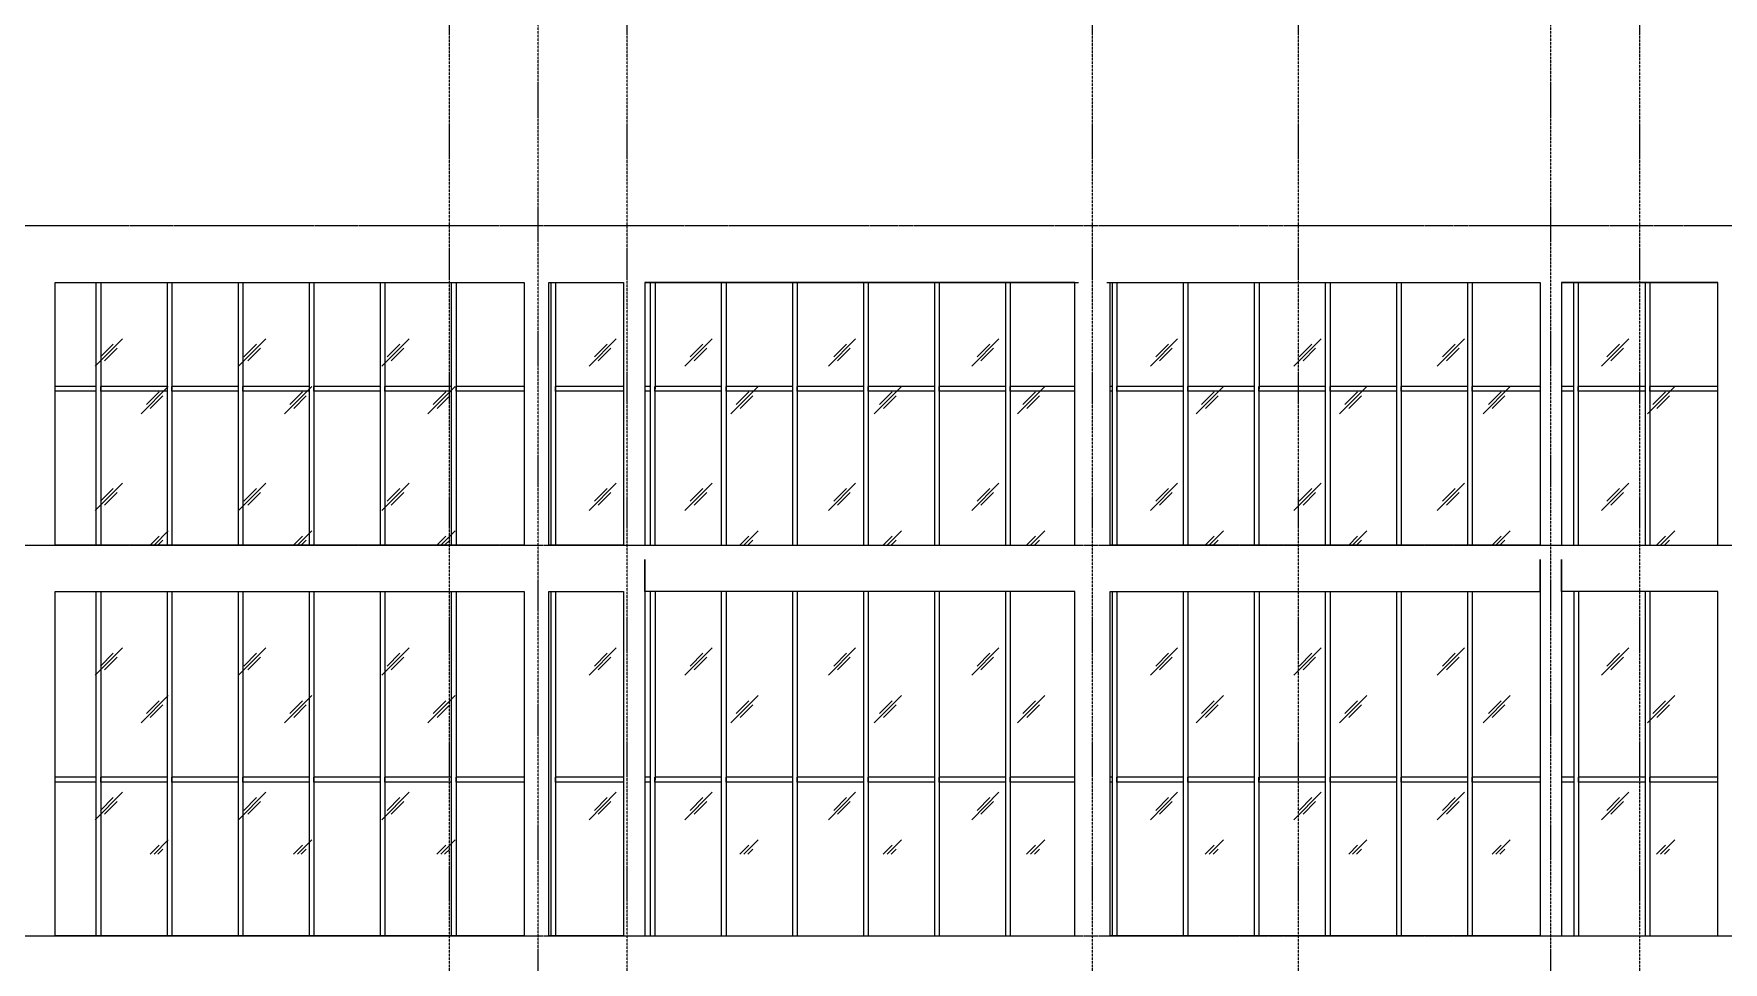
# Model space of a CAD drawing. Header units: millimetres. Extents: x -10599 to 108788, y -9455 to 93550.
# Drawn here: x 2101 to 25876, y 5131 to 18199 of the extents above; entities that cross this region are included whole.
import ezdxf

# ---------------------------------------------------------------- set-up
doc = ezdxf.new("R2010")
doc.units = ezdxf.units.MM
doc.linetypes.add('Centre', pattern=[31.75, 6.35, -4.7625, 15.875, -4.7625])
doc.linetypes.add('Grid Line', pattern=[4.2, 3, -0.6, 0, -0.6])
for name, color, linetype, lineweight in [('A-GLAZ-CWMG', 55, 'Continuous', 5), ('KINH', 152, 'Continuous', 5), ('NET CATConcrete', 3, 'Continuous', 5), ('NET-THAY', 2, 'Continuous', 9), ('TRUC', 225, 'Continuous', 5)]:
    doc.layers.add(name, color=color, linetype=linetype, lineweight=lineweight)

# ---------------------------------------------------------------- blocks, each defined once
blk = doc.blocks.new('Rectangular Mullion - Rectangular Mullion-V45-MẶT ĐỨNG 1-14')
at = {"layer": 'A-GLAZ-CWMG'}
for p, q in [((24843, 13167), (24843, 13233)), ((25801, 13233), (24843, 13233)), ((25801, 13167), (24843, 13167))]:
    blk.add_line(p, q, dxfattribs=at)
blk = doc.blocks.new('Rectangular Mullion - Rectangular Mullion-1982776-MẶT ĐỨNG 1-14')
at = {"layer": 'A-GLAZ-CWMG'}
for p, q in [((23834, 13167), (23834, 13233)), ((24776, 13233), (23834, 13233)), ((24776, 13167), (23834, 13167)), ((24776, 13233), (24776, 13167))]:
    blk.add_line(p, q, dxfattribs=at)
blk = doc.blocks.new('Rectangular Mullion - Rectangular Mullion-1982898-MẶT ĐỨNG 1-14')
at = {"layer": 'A-GLAZ-CWMG'}
for p, q in [((23767, 13233), (23601, 13233)), ((23767, 13167), (23601, 13167)), ((23767, 13233), (23767, 13167))]:
    blk.add_line(p, q, dxfattribs=at)
blk = doc.blocks.new('Rectangular Mullion - Rectangular Mullion-V35-MẶT ĐỨNG 1-14')
at = {"layer": 'A-GLAZ-CWMG'}
for p, q in [((50247, 2200), (50247, 0)), ((50314, 2200), (50314, 0))]:
    blk.add_line(p, q, dxfattribs=at)
blk = doc.blocks.new('Rectangular Mullion - Rectangular Mullion-1978522-MẶT ĐỨNG 1-14')
at = {"layer": 'A-GLAZ-CWMG'}
for p, q in [((38326, 14700), (38326, 13200)), ((38393, 14700), (38393, 13200))]:
    blk.add_line(p, q, dxfattribs=at)
blk = doc.blocks.new('Rectangular Mullion - Rectangular Mullion-V29-MẶT ĐỨNG 1-14')
at = {"layer": 'A-GLAZ-CWMG'}
for p, q in [((51314, 2167), (51314, 2233)), ((52247, 2233), (51314, 2233)), ((52247, 2167), (51314, 2167)), ((52247, 2233), (52247, 2167))]:
    blk.add_line(p, q, dxfattribs=at)
blk = doc.blocks.new('Rectangular Mullion - Rectangular Mullion-V46-MẶT ĐỨNG 1-14')
at = {"layer": 'A-GLAZ-CWMG'}
for p, q in [((17276, 13233), (17251, 13233)), ((17276, 13167), (17251, 13167)), ((17276, 13233), (17276, 13167))]:
    blk.add_line(p, q, dxfattribs=at)
blk = doc.blocks.new('Rectangular Mullion - Rectangular Mullion-1978539-MẶT ĐỨNG 1-14')
at = {"layer": 'A-GLAZ-CWMG'}
for p, q in [((22276, 14700), (22276, 13200)), ((22343, 14700), (22343, 13200))]:
    blk.add_line(p, q, dxfattribs=at)
blk = doc.blocks.new('Rectangular Mullion - Rectangular Mullion-V47-MẶT ĐỨNG 1-14')
at = {"layer": 'A-GLAZ-CWMG'}
for p, q in [((15843, 13167), (15843, 13233)), ((16751, 13233), (15843, 13233)), ((16751, 13167), (15843, 13167))]:
    blk.add_line(p, q, dxfattribs=at)
blk = doc.blocks.new('Rectangular Mullion - Rectangular Mullion-1982803-MẶT ĐỨNG 1-14')
at = {"layer": 'A-GLAZ-CWMG'}
for p, q in [((26176, 13233), (26101, 13233)), ((26176, 13167), (26101, 13167)), ((26176, 13233), (26176, 13167))]:
    blk.add_line(p, q, dxfattribs=at)
blk = doc.blocks.new('Rectangular Mullion - Rectangular Mullion-1982810-MẶT ĐỨNG 1-14')
at = {"layer": 'A-GLAZ-CWMG'}
for p, q in [((2976, 13233), (2401, 13233)), ((2976, 13167), (2401, 13167)), ((2976, 13233), (2976, 13167))]:
    blk.add_line(p, q, dxfattribs=at)
blk = doc.blocks.new('Rectangular Mullion - Rectangular Mullion-V63-MẶT ĐỨNG 1-14')
at = {"layer": 'A-GLAZ-CWMG'}
for p, q in [((24843, 7667), (24843, 7733)), ((25801, 7733), (24843, 7733)), ((25801, 7667), (24843, 7667))]:
    blk.add_line(p, q, dxfattribs=at)
blk = doc.blocks.new('Rectangular Mullion - Rectangular Mullion-1982805-MẶT ĐỨNG 1-14')
at = {"layer": 'A-GLAZ-CWMG'}
for p, q in [((23839, 7667), (23839, 7733)), ((24776, 7733), (23839, 7733)), ((24776, 7667), (23839, 7667)), ((24776, 7733), (24776, 7667))]:
    blk.add_line(p, q, dxfattribs=at)
blk = doc.blocks.new('Rectangular Mullion - Rectangular Mullion-1982806-MẶT ĐỨNG 1-14')
at = {"layer": 'A-GLAZ-CWMG'}
for p, q in [((23772, 7733), (23601, 7733)), ((23772, 7667), (23601, 7667)), ((23772, 7733), (23772, 7667))]:
    blk.add_line(p, q, dxfattribs=at)
blk = doc.blocks.new('Rectangular Mullion - Rectangular Mullion-V53-MẶT ĐỨNG 1-14')
at = {"layer": 'A-GLAZ-CWMG'}
for p, q in [((30289, 4850), (30289, 2200)), ((30356, 4850), (30356, 2200))]:
    blk.add_line(p, q, dxfattribs=at)
blk = doc.blocks.new('Rectangular Mullion - Rectangular Mullion-1978245-MẶT ĐỨNG 1-14')
at = {"layer": 'A-GLAZ-CWMG'}
for p, q in [((22424, 4850), (22424, 2200)), ((22491, 4850), (22491, 2200))]:
    blk.add_line(p, q, dxfattribs=at)

msp = doc.modelspace()

# ---------------------------------------------------------------- hatches: boundary and pattern name
at = {"layer": 'KINH'}
h = msp.add_hatch(dxfattribs=at)
h.set_pattern_fill('FP_11', color=256, angle=360, style=0, pattern_type=2)
h.set_pattern_definition([(45.204, (-6994.5, 1401.6), (0.002, 2032), [252.7, -2610.8]), (45.204, (-7049.3, 1456.7), (0.002, 2032), [252.7, -2610.8]), (45.204, (-7124.7, 1325.7), (0.002, 2032), [544.27, -2319.24]), (45.204, (-8366.5, 2763), (0.002, 2032), [252.7, -2610.8]), (45.204, (-8421.3, 2818.2), (0.002, 2032), [252.7, -2610.8]), (45.204, (-8496.6, 2687.1), (0.002, 2032), [544.27, -2319.24])])
h.paths.add_polyline_path([(9000.5, 11000), (9000.5, 14700), (2400.5, 14700), (2400.5, 11000)])
h = msp.add_hatch(dxfattribs=at)
h.set_pattern_fill('FP_11', color=256, angle=360, style=0, pattern_type=2)
h.set_pattern_definition([(45.204, (-44.5, 1401.6), (0.002, 2032), [252.7, -2610.8]), (45.204, (-99.3, 1456.7), (0.002, 2032), [252.7, -2610.8]), (45.204, (-174.7, 1325.7), (0.002, 2032), [544.27, -2319.24]), (45.204, (-1416.5, 2763), (0.002, 2032), [252.7, -2610.8]), (45.204, (-1471.3, 2818.2), (0.002, 2032), [252.7, -2610.8]), (45.204, (-1546.6, 2687.1), (0.002, 2032), [544.27, -2319.24])])
h.paths.add_polyline_path([(10400.5, 11000), (10400.5, 14700), (9350.5, 14700), (9350.5, 11000)])
h = msp.add_hatch(dxfattribs=at)
h.set_pattern_fill('FP_11', color=256, angle=360, style=0, pattern_type=2)
h.set_pattern_definition([(45.204, (1305.5, 1401.6), (0.002, 2032), [252.7, -2610.8]), (45.204, (1250.7, 1456.7), (0.002, 2032), [252.7, -2610.8]), (45.204, (1175.3, 1325.7), (0.002, 2032), [544.27, -2319.24]), (45.204, (-66.5, 2763), (0.002, 2032), [252.7, -2610.8]), (45.204, (-121.3, 2818.2), (0.002, 2032), [252.7, -2610.8]), (45.204, (-196.6, 2687.1), (0.002, 2032), [544.27, -2319.24])])
h.paths.add_polyline_path([(17300.5, 11000), (17300.5, 14700), (10700.5, 14700), (10700.5, 11000)])
h = msp.add_hatch(dxfattribs=at)
h.set_pattern_fill('FP_11', color=256, angle=360, style=0, pattern_type=2)
h.set_pattern_definition([(45.204, (7855.5, 1401.6), (0.002, 2032), [252.7, -2610.8]), (45.204, (7800.7, 1456.7), (0.002, 2032), [252.7, -2610.8]), (45.204, (7725.3, 1325.7), (0.002, 2032), [544.27, -2319.24]), (45.204, (6483.5, 2763), (0.002, 2032), [252.7, -2610.8]), (45.204, (6428.7, 2818.2), (0.002, 2032), [252.7, -2610.8]), (45.204, (6353.4, 2687.1), (0.002, 2032), [544.27, -2319.24])])
h.paths.add_polyline_path([(23850.5, 11000), (23850.5, 14700), (17250.5, 14700), (17250.5, 11000)])
h = msp.add_hatch(dxfattribs=at)
h.set_pattern_fill('FP_11', color=256, angle=360, style=0, pattern_type=2)
h.set_pattern_definition([(45.204, (14205.5, 1401.6), (0.002, 2032), [252.7, -2610.8]), (45.204, (14150.7, 1456.7), (0.002, 2032), [252.7, -2610.8]), (45.204, (14075.3, 1325.7), (0.002, 2032), [544.27, -2319.24]), (45.204, (12833.5, 2763), (0.002, 2032), [252.7, -2610.8]), (45.204, (12778.7, 2818.2), (0.002, 2032), [252.7, -2610.8]), (45.204, (12703.4, 2687.1), (0.002, 2032), [544.27, -2319.24])])
h.paths.add_polyline_path([(25800.5, 11000), (25800.5, 14700), (23600.5, 14700), (23600.5, 11000)])
h = msp.add_hatch(dxfattribs=at)
h.set_pattern_fill('FP_11', color=256, angle=360, style=0, pattern_type=2)
h.set_pattern_definition([(45.204, (-6994.5, -2948.4), (0.002, 2032), [252.7, -2610.8]), (45.204, (-7049.3, -2893.3), (0.002, 2032), [252.7, -2610.8]), (45.204, (-7124.7, -3024.3), (0.002, 2032), [544.27, -2319.24]), (45.204, (-8366.5, -1587), (0.002, 2032), [252.7, -2610.8]), (45.204, (-8421.3, -1531.8), (0.002, 2032), [252.7, -2610.8]), (45.204, (-8496.6, -1662.9), (0.002, 2032), [544.27, -2319.24])])
h.paths.add_polyline_path([(9000.5, 6650), (9000.5, 10350), (2400.5, 10350), (2400.5, 6650)])
h = msp.add_hatch(dxfattribs=at)
h.set_pattern_fill('FP_11', color=256, angle=360, style=0, pattern_type=2)
h.set_pattern_definition([(45.204, (-44.5, -2948.4), (0.002, 2032), [252.7, -2610.8]), (45.204, (-99.3, -2893.3), (0.002, 2032), [252.7, -2610.8]), (45.204, (-174.7, -3024.3), (0.002, 2032), [544.27, -2319.24]), (45.204, (-1416.5, -1587), (0.002, 2032), [252.7, -2610.8]), (45.204, (-1471.3, -1531.8), (0.002, 2032), [252.7, -2610.8]), (45.204, (-1546.6, -1662.9), (0.002, 2032), [544.27, -2319.24])])
h.paths.add_polyline_path([(10400.5, 6650), (10400.5, 10350), (9350.5, 10350), (9350.5, 6650)])
h = msp.add_hatch(dxfattribs=at)
h.set_pattern_fill('FP_11', color=256, angle=360, style=0, pattern_type=2)
h.set_pattern_definition([(45.204, (1305.5, -2948.4), (0.002, 2032), [252.7, -2610.8]), (45.204, (1250.7, -2893.3), (0.002, 2032), [252.7, -2610.8]), (45.204, (1175.3, -3024.3), (0.002, 2032), [544.27, -2319.24]), (45.204, (-66.5, -1587), (0.002, 2032), [252.7, -2610.8]), (45.204, (-121.3, -1531.8), (0.002, 2032), [252.7, -2610.8]), (45.204, (-196.6, -1662.9), (0.002, 2032), [544.27, -2319.24])])
h.paths.add_polyline_path([(17300.5, 6650), (17300.5, 10350), (10700.5, 10350), (10700.5, 6650)])
h = msp.add_hatch(dxfattribs=at)
h.set_pattern_fill('FP_11', color=256, angle=360, style=0, pattern_type=2)
h.set_pattern_definition([(45.204, (7855.5, -2948.4), (0.002, 2032), [252.7, -2610.8]), (45.204, (7800.7, -2893.3), (0.002, 2032), [252.7, -2610.8]), (45.204, (7725.3, -3024.3), (0.002, 2032), [544.27, -2319.24]), (45.204, (6483.5, -1587), (0.002, 2032), [252.7, -2610.8]), (45.204, (6428.7, -1531.8), (0.002, 2032), [252.7, -2610.8]), (45.204, (6353.4, -1662.9), (0.002, 2032), [544.27, -2319.24])])
h.paths.add_polyline_path([(23850.5, 6650), (23850.5, 10350), (17250.5, 10350), (17250.5, 6650)])
h = msp.add_hatch(dxfattribs=at)
h.set_pattern_fill('FP_11', color=256, angle=360, style=0, pattern_type=2)
h.set_pattern_definition([(45.204, (14205.5, -2948.4), (0.002, 2032), [252.7, -2610.8]), (45.204, (14150.7, -2893.3), (0.002, 2032), [252.7, -2610.8]), (45.204, (14075.3, -3024.3), (0.002, 2032), [544.27, -2319.24]), (45.204, (12833.5, -1587), (0.002, 2032), [252.7, -2610.8]), (45.204, (12778.7, -1531.8), (0.002, 2032), [252.7, -2610.8]), (45.204, (12703.4, -1662.9), (0.002, 2032), [544.27, -2319.24])])
h.paths.add_polyline_path([(25800.5, 6650), (25800.5, 10350), (23600.5, 10350), (23600.5, 6650)])

# ---------------------------------------------------------------- linework, layer by layer
at = {"layer": 'NET CATConcrete'}
for p, q in [((10700.5, 14700), (16800.5, 14700)), ((17200.5, 14700), (23300.5, 14700)), ((23600.5, 14700), (25800.5, 14700)), ((10700.5, 10350), (10700.5, 10800)), ((10700.5, 10800), (10700.5, 10350)), ((23300.5, 10350), (23300.5, 10800)), ((23300.5, 10800), (23300.5, 10350)), ((23600.5, 10350), (23600.5, 10800)), ((23600.5, 10800), (23600.5, 10350)), ((2400.5, 5500), (9000.5, 5500))]:
    msp.add_line(p, q, dxfattribs=at)
at = {"layer": 'NET-THAY'}
for points in [[(2400.5, 14700), (9000.5, 14700), (9000.5, 11000), (2400.5, 11000)], [(9350.5, 14700), (10400.5, 14700), (10400.5, 11000), (9350.5, 11000)], [(10700.5, 11000), (16750.5, 11000), (16750.5, 14700), (10700.5, 14700)], [(17250.5, 14700), (23300.5, 14700), (23300.5, 11000), (17250.5, 11000)], [(23600.5, 11000), (25800.5, 11000), (25800.5, 14700), (23600.5, 14700)], [(2400.5, 10350), (9000.5, 10350), (9000.5, 5500), (2400.5, 5500)], [(9350.5, 10350), (10400.5, 10350), (10400.5, 5500), (9350.5, 5500)], [(10700.5, 5500), (16750.5, 5500), (16750.5, 10350), (10700.5, 10350)], [(17250.5, 10350), (23300.5, 10350), (23300.5, 5500), (17250.5, 5500)], [(23600.5, 5500), (25800.5, 5500), (25800.5, 10350), (23600.5, 10350)]]:
    msp.add_lwpolyline(points, close=True, dxfattribs=at)
at = {"layer": 'TRUC', "linetype": 'Grid Line'}
for p, q in [((7950.5, -5171), (7950.5, 91838.4)), ((9200.5, -6601.6), (9200.5, 91838.4)), ((10450.5, -5171), (10450.5, 91838.4)), ((17000.5, -5171), (17000.5, 91838.4)), ((19900.5, -5171), (19900.5, 91838.4)), ((23450.5, -6601.6), (23450.5, 91838.4)), ((24700.5, -5171), (24700.5, 91838.4))]:
    msp.add_line(p, q, dxfattribs=at)
at = {"layer": 'TRUC', "linetype": 'Centre'}
for p, q in [((-10499.5, 15500), (108517.8, 15500)), ((-10499.5, 11000), (108517.8, 11000)), ((-10499.5, 5500), (108517.8, 5500))]:
    msp.add_line(p, q, dxfattribs=at)

# ---------------------------------------------------------------- block references
at = {"layer": 'A-GLAZ-CWMG'}
for name, p in [('Rectangular Mullion - Rectangular Mullion-1978522-MẶT ĐỨNG 1-14', (-35350, 0)), ('Rectangular Mullion - Rectangular Mullion-1978522-MẶT ĐỨNG 1-14', (-34350, 0)), ('Rectangular Mullion - Rectangular Mullion-1978522-MẶT ĐỨNG 1-14', (-33350, 0)), ('Rectangular Mullion - Rectangular Mullion-1978522-MẶT ĐỨNG 1-14', (-32350, 0)), ('Rectangular Mullion - Rectangular Mullion-1978522-MẶT ĐỨNG 1-14', (-31350, 0)), ('Rectangular Mullion - Rectangular Mullion-1978522-MẶT ĐỨNG 1-14', (-30350, 0)), ('Rectangular Mullion - Rectangular Mullion-1978522-MẶT ĐỨNG 1-14', (-28950, 0)), ('Rectangular Mullion - Rectangular Mullion-1978522-MẶT ĐỨNG 1-14', (-27550, 0)), ('Rectangular Mullion - Rectangular Mullion-1978522-MẶT ĐỨNG 1-14', (-26550, 0)), ('Rectangular Mullion - Rectangular Mullion-1978522-MẶT ĐỨNG 1-14', (-25550, 0)), ('Rectangular Mullion - Rectangular Mullion-1978522-MẶT ĐỨNG 1-14', (-24550, 0)), ('Rectangular Mullion - Rectangular Mullion-1978522-MẶT ĐỨNG 1-14', (-23550, 0)), ('Rectangular Mullion - Rectangular Mullion-1978522-MẶT ĐỨNG 1-14', (-22550, 0)), ('Rectangular Mullion - Rectangular Mullion-1978539-MẶT ĐỨNG 1-14', (-5000, 0)), ('Rectangular Mullion - Rectangular Mullion-1978539-MẶT ĐỨNG 1-14', (-4000, 0)), ('Rectangular Mullion - Rectangular Mullion-1978539-MẶT ĐỨNG 1-14', (-3000, 0)), ('Rectangular Mullion - Rectangular Mullion-1978539-MẶT ĐỨNG 1-14', (-2000, 0)), ('Rectangular Mullion - Rectangular Mullion-1978539-MẶT ĐỨNG 1-14', (-1000, 0)), ('Rectangular Mullion - Rectangular Mullion-1978539-MẶT ĐỨNG 1-14', (0, 0)), ('Rectangular Mullion - Rectangular Mullion-1978522-MẶT ĐỨNG 1-14', (-14558.7, 0)), ('Rectangular Mullion - Rectangular Mullion-1978522-MẶT ĐỨNG 1-14', (-13550, 0)), ('Rectangular Mullion - Rectangular Mullion-1982810-MẶT ĐỨNG 1-14', (0, 0)), ('Rectangular Mullion - Rectangular Mullion-V35-MẶT ĐỨNG 1-14', (-47271.3, 11000)), ('Rectangular Mullion - Rectangular Mullion-V29-MẶT ĐỨNG 1-14', (-48271.3, 11000)), ('Rectangular Mullion - Rectangular Mullion-V35-MẶT ĐỨNG 1-14', (-46271.3, 11000)), ('Rectangular Mullion - Rectangular Mullion-V29-MẶT ĐỨNG 1-14', (-47271.3, 11000)), ('Rectangular Mullion - Rectangular Mullion-V35-MẶT ĐỨNG 1-14', (-45271.3, 11000)), ('Rectangular Mullion - Rectangular Mullion-V29-MẶT ĐỨNG 1-14', (-46271.3, 11000)), ('Rectangular Mullion - Rectangular Mullion-V35-MẶT ĐỨNG 1-14', (-44271.3, 11000)), ('Rectangular Mullion - Rectangular Mullion-V29-MẶT ĐỨNG 1-14', (-45271.3, 11000)), ('Rectangular Mullion - Rectangular Mullion-V35-MẶT ĐỨNG 1-14', (-43271.3, 11000)), ('Rectangular Mullion - Rectangular Mullion-V29-MẶT ĐỨNG 1-14', (-44271.3, 11000)), ('Rectangular Mullion - Rectangular Mullion-V35-MẶT ĐỨNG 1-14', (-42271.3, 11000)), ('Rectangular Mullion - Rectangular Mullion-V45-MẶT ĐỨNG 1-14', (-16800, 0)), ('Rectangular Mullion - Rectangular Mullion-V35-MẶT ĐỨNG 1-14', (-40871.3, 11000)), ('Rectangular Mullion - Rectangular Mullion-V45-MẶT ĐỨNG 1-14', (-15400, 0)), ('Rectangular Mullion - Rectangular Mullion-1982803-MẶT ĐỨNG 1-14', (-15400, 0)), ('Rectangular Mullion - Rectangular Mullion-V35-MẶT ĐỨNG 1-14', (-39471.3, 11000)), ('Rectangular Mullion - Rectangular Mullion-V29-MẶT ĐỨNG 1-14', (-40471.3, 11000)), ('Rectangular Mullion - Rectangular Mullion-V35-MẶT ĐỨNG 1-14', (-38471.3, 11000)), ('Rectangular Mullion - Rectangular Mullion-V29-MẶT ĐỨNG 1-14', (-39471.3, 11000)), ('Rectangular Mullion - Rectangular Mullion-V35-MẶT ĐỨNG 1-14', (-37471.3, 11000)), ('Rectangular Mullion - Rectangular Mullion-V29-MẶT ĐỨNG 1-14', (-38471.3, 11000)), ('Rectangular Mullion - Rectangular Mullion-V35-MẶT ĐỨNG 1-14', (-36471.3, 11000)), ('Rectangular Mullion - Rectangular Mullion-V29-MẶT ĐỨNG 1-14', (-37471.3, 11000)), ('Rectangular Mullion - Rectangular Mullion-V35-MẶT ĐỨNG 1-14', (-35471.3, 11000)), ('Rectangular Mullion - Rectangular Mullion-V29-MẶT ĐỨNG 1-14', (-36471.3, 11000)), ('Rectangular Mullion - Rectangular Mullion-V35-MẶT ĐỨNG 1-14', (-34471.3, 11000)), ('Rectangular Mullion - Rectangular Mullion-V47-MẶT ĐỨNG 1-14', (0, 0)), ('Rectangular Mullion - Rectangular Mullion-V46-MẶT ĐỨNG 1-14', (0, 0)), ('Rectangular Mullion - Rectangular Mullion-V35-MẶT ĐỨNG 1-14', (-32971.3, 11000)), ('Rectangular Mullion - Rectangular Mullion-V29-MẶT ĐỨNG 1-14', (-33971.3, 11000)), ('Rectangular Mullion - Rectangular Mullion-V35-MẶT ĐỨNG 1-14', (-31971.3, 11000)), ('Rectangular Mullion - Rectangular Mullion-V29-MẶT ĐỨNG 1-14', (-32971.3, 11000)), ('Rectangular Mullion - Rectangular Mullion-V35-MẶT ĐỨNG 1-14', (-30971.3, 11000)), ('Rectangular Mullion - Rectangular Mullion-V29-MẶT ĐỨNG 1-14', (-31971.3, 11000)), ('Rectangular Mullion - Rectangular Mullion-V35-MẶT ĐỨNG 1-14', (-29971.3, 11000)), ('Rectangular Mullion - Rectangular Mullion-V29-MẶT ĐỨNG 1-14', (-30971.3, 11000)), ('Rectangular Mullion - Rectangular Mullion-V35-MẶT ĐỨNG 1-14', (-28971.3, 11000)), ('Rectangular Mullion - Rectangular Mullion-V29-MẶT ĐỨNG 1-14', (-29971.3, 11000)), ('Rectangular Mullion - Rectangular Mullion-V35-MẶT ĐỨNG 1-14', (-27971.3, 11000)), ('Rectangular Mullion - Rectangular Mullion-V45-MẶT ĐỨNG 1-14', (-2500, 0)), ('Rectangular Mullion - Rectangular Mullion-1982898-MẶT ĐỨNG 1-14', (0, 0)), ('Rectangular Mullion - Rectangular Mullion-V35-MẶT ĐỨNG 1-14', (-26480, 11000)), ('Rectangular Mullion - Rectangular Mullion-1982776-MẶT ĐỨNG 1-14', (0, 0)), ('Rectangular Mullion - Rectangular Mullion-V35-MẶT ĐỨNG 1-14', (-25471.3, 11000)), ('Rectangular Mullion - Rectangular Mullion-V45-MẶT ĐỨNG 1-14', (0, 0)), ('Rectangular Mullion - Rectangular Mullion-V53-MẶT ĐỨNG 1-14', (-27313.1, 5500)), ('Rectangular Mullion - Rectangular Mullion-V53-MẶT ĐỨNG 1-14', (-26313.1, 5500)), ('Rectangular Mullion - Rectangular Mullion-V53-MẶT ĐỨNG 1-14', (-25313.1, 5500)), ('Rectangular Mullion - Rectangular Mullion-V53-MẶT ĐỨNG 1-14', (-24313.1, 5500)), ('Rectangular Mullion - Rectangular Mullion-V53-MẶT ĐỨNG 1-14', (-23313.1, 5500)), ('Rectangular Mullion - Rectangular Mullion-V53-MẶT ĐỨNG 1-14', (-22313.1, 5500)), ('Rectangular Mullion - Rectangular Mullion-V53-MẶT ĐỨNG 1-14', (-20913.1, 5500)), ('Rectangular Mullion - Rectangular Mullion-V53-MẶT ĐỨNG 1-14', (-19513.1, 5500)), ('Rectangular Mullion - Rectangular Mullion-V53-MẶT ĐỨNG 1-14', (-18513.1, 5500)), ('Rectangular Mullion - Rectangular Mullion-V53-MẶT ĐỨNG 1-14', (-17513.1, 5500)), ('Rectangular Mullion - Rectangular Mullion-V53-MẶT ĐỨNG 1-14', (-16513.1, 5500)), ('Rectangular Mullion - Rectangular Mullion-V53-MẶT ĐỨNG 1-14', (-15513.1, 5500)), ('Rectangular Mullion - Rectangular Mullion-V53-MẶT ĐỨNG 1-14', (-14513.1, 5500)), ('Rectangular Mullion - Rectangular Mullion-1978245-MẶT ĐỨNG 1-14', (-5148.1, 5500)), ('Rectangular Mullion - Rectangular Mullion-1978245-MẶT ĐỨNG 1-14', (-4148.1, 5500)), ('Rectangular Mullion - Rectangular Mullion-1978245-MẶT ĐỨNG 1-14', (-3148.1, 5500)), ('Rectangular Mullion - Rectangular Mullion-1978245-MẶT ĐỨNG 1-14', (-2148.1, 5500)), ('Rectangular Mullion - Rectangular Mullion-1978245-MẶT ĐỨNG 1-14', (-1148.1, 5500)), ('Rectangular Mullion - Rectangular Mullion-1978245-MẶT ĐỨNG 1-14', (-148.1, 5500)), ('Rectangular Mullion - Rectangular Mullion-V53-MẶT ĐỨNG 1-14', (-6516.8, 5500)), ('Rectangular Mullion - Rectangular Mullion-V53-MẶT ĐỨNG 1-14', (-5512.8, 5500)), ('Rectangular Mullion - Rectangular Mullion-1982810-MẶT ĐỨNG 1-14', (0, -5500)), ('Rectangular Mullion - Rectangular Mullion-V35-MẶT ĐỨNG 1-14', (-47271.3, 5500)), ('Rectangular Mullion - Rectangular Mullion-V29-MẶT ĐỨNG 1-14', (-48271.3, 5500)), ('Rectangular Mullion - Rectangular Mullion-V35-MẶT ĐỨNG 1-14', (-46271.3, 5500)), ('Rectangular Mullion - Rectangular Mullion-V29-MẶT ĐỨNG 1-14', (-47271.3, 5500)), ('Rectangular Mullion - Rectangular Mullion-V35-MẶT ĐỨNG 1-14', (-45271.3, 5500)), ('Rectangular Mullion - Rectangular Mullion-V29-MẶT ĐỨNG 1-14', (-46271.3, 5500)), ('Rectangular Mullion - Rectangular Mullion-V35-MẶT ĐỨNG 1-14', (-44271.3, 5500)), ('Rectangular Mullion - Rectangular Mullion-V29-MẶT ĐỨNG 1-14', (-45271.3, 5500)), ('Rectangular Mullion - Rectangular Mullion-V35-MẶT ĐỨNG 1-14', (-43271.3, 5500)), ('Rectangular Mullion - Rectangular Mullion-V29-MẶT ĐỨNG 1-14', (-44271.3, 5500)), ('Rectangular Mullion - Rectangular Mullion-V35-MẶT ĐỨNG 1-14', (-42271.3, 5500)), ('Rectangular Mullion - Rectangular Mullion-V45-MẶT ĐỨNG 1-14', (-16800, -5500)), ('Rectangular Mullion - Rectangular Mullion-V35-MẶT ĐỨNG 1-14', (-40871.3, 5500)), ('Rectangular Mullion - Rectangular Mullion-V45-MẶT ĐỨNG 1-14', (-15400, -5500)), ('Rectangular Mullion - Rectangular Mullion-1982803-MẶT ĐỨNG 1-14', (-15400, -5500)), ('Rectangular Mullion - Rectangular Mullion-V35-MẶT ĐỨNG 1-14', (-39471.3, 5500)), ('Rectangular Mullion - Rectangular Mullion-V29-MẶT ĐỨNG 1-14', (-40471.3, 5500)), ('Rectangular Mullion - Rectangular Mullion-V35-MẶT ĐỨNG 1-14', (-38471.3, 5500)), ('Rectangular Mullion - Rectangular Mullion-V29-MẶT ĐỨNG 1-14', (-39471.3, 5500)), ('Rectangular Mullion - Rectangular Mullion-V35-MẶT ĐỨNG 1-14', (-37471.3, 5500)), ('Rectangular Mullion - Rectangular Mullion-V29-MẶT ĐỨNG 1-14', (-38471.3, 5500)), ('Rectangular Mullion - Rectangular Mullion-V35-MẶT ĐỨNG 1-14', (-36471.3, 5500)), ('Rectangular Mullion - Rectangular Mullion-V29-MẶT ĐỨNG 1-14', (-37471.3, 5500)), ('Rectangular Mullion - Rectangular Mullion-V35-MẶT ĐỨNG 1-14', (-35471.3, 5500)), ('Rectangular Mullion - Rectangular Mullion-V29-MẶT ĐỨNG 1-14', (-36471.3, 5500)), ('Rectangular Mullion - Rectangular Mullion-V35-MẶT ĐỨNG 1-14', (-34471.3, 5500)), ('Rectangular Mullion - Rectangular Mullion-V47-MẶT ĐỨNG 1-14', (0, -5500)), ('Rectangular Mullion - Rectangular Mullion-V46-MẶT ĐỨNG 1-14', (0, -5500)), ('Rectangular Mullion - Rectangular Mullion-V35-MẶT ĐỨNG 1-14', (-32971.3, 5500)), ('Rectangular Mullion - Rectangular Mullion-V29-MẶT ĐỨNG 1-14', (-33971.3, 5500)), ('Rectangular Mullion - Rectangular Mullion-V35-MẶT ĐỨNG 1-14', (-31971.3, 5500)), ('Rectangular Mullion - Rectangular Mullion-V29-MẶT ĐỨNG 1-14', (-32971.3, 5500)), ('Rectangular Mullion - Rectangular Mullion-V35-MẶT ĐỨNG 1-14', (-30971.3, 5500)), ('Rectangular Mullion - Rectangular Mullion-V29-MẶT ĐỨNG 1-14', (-31971.3, 5500)), ('Rectangular Mullion - Rectangular Mullion-V35-MẶT ĐỨNG 1-14', (-29971.3, 5500)), ('Rectangular Mullion - Rectangular Mullion-V29-MẶT ĐỨNG 1-14', (-30971.3, 5500)), ('Rectangular Mullion - Rectangular Mullion-V35-MẶT ĐỨNG 1-14', (-28971.3, 5500)), ('Rectangular Mullion - Rectangular Mullion-V29-MẶT ĐỨNG 1-14', (-29971.3, 5500)), ('Rectangular Mullion - Rectangular Mullion-V35-MẶT ĐỨNG 1-14', (-27971.3, 5500)), ('Rectangular Mullion - Rectangular Mullion-V45-MẶT ĐỨNG 1-14', (-2500, -5500)), ('Rectangular Mullion - Rectangular Mullion-1982806-MẶT ĐỨNG 1-14', (0, 0)), ('Rectangular Mullion - Rectangular Mullion-V35-MẶT ĐỨNG 1-14', (-26475, 5500)), ('Rectangular Mullion - Rectangular Mullion-1982805-MẶT ĐỨNG 1-14', (0, 0)), ('Rectangular Mullion - Rectangular Mullion-V35-MẶT ĐỨNG 1-14', (-25471, 5500)), ('Rectangular Mullion - Rectangular Mullion-V63-MẶT ĐỨNG 1-14', (0, 0))]:
    msp.add_blockref(name, p, dxfattribs=at)

doc.saveas('drawing.dxf')
